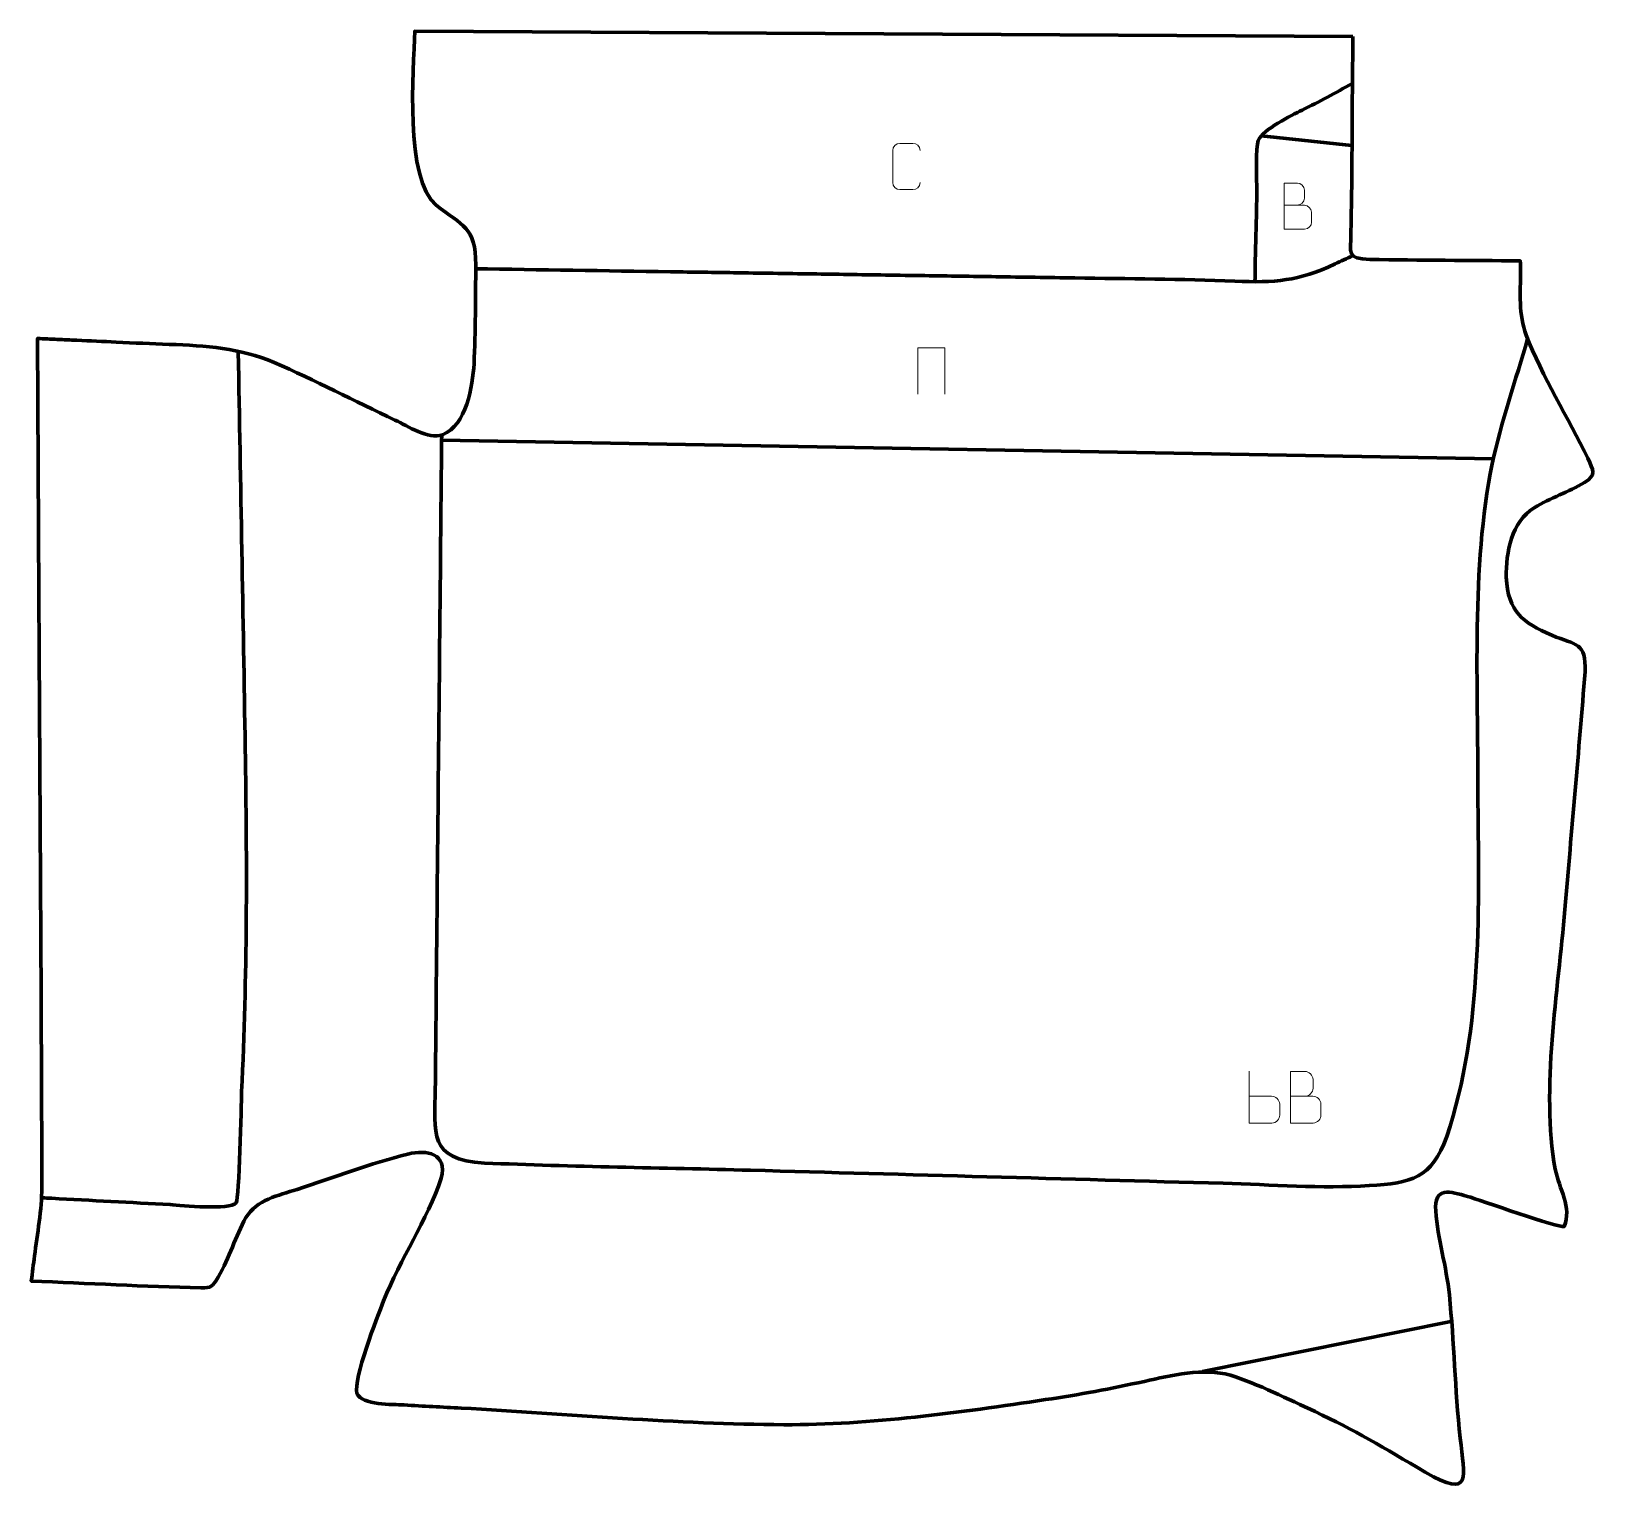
# Model space of a CAD drawing. Header units: millimetres. Extents: x -411 to 345, y -241 to 469.
import ezdxf

# ---------------------------------------------------------------- set-up
doc = ezdxf.new("R2010")
doc.units = ezdxf.units.MM
doc.header["$MEASUREMENT"] = 0
doc.layers.add('layer 2', color=7, linetype='Continuous')
doc.layers.add('layer 3', color=7, linetype='Continuous')

msp = doc.modelspace()

# ---------------------------------------------------------------- linework, layer by layer
at = {"layer": 'layer 2', "color": 142, "lineweight": 158}
for points, knots in [([(226.9963, 443.4982), (218.805, 439.0399), (211.011, 434.7696), (202.6477, 430.611), (202.6477, 430.611), (197.5673, 428.0847), (183.6845, 421.3379), (181.4749, 416.0386), (181.4749, 416.0386), (180.0776, 412.6876), (180.8165, 397.3921), (180.7678, 391.0726), (180.7678, 391.0726), (180.6847, 380.2744), (180.2572, 369.4645), (180.0593, 358.6647), (180.0593, 358.6647), (180.0593, 358.6647), (180.0432, 357.7136), (180.0432, 357.7136), (180.0432, 357.7136), (179.995, 354.5503), (179.9466, 351.387), (179.8982, 348.2237)], [0, 0, 0, 0, 0.14285714, 0.14285714, 0.14285714, 0.14285714, 0.28571429, 0.28571429, 0.28571429, 0.28571429, 0.42857143, 0.42857143, 0.42857143, 0.42857143, 0.57142857, 0.57142857, 0.57142857, 0.57142857, 0.71428571, 0.71428571, 0.71428571, 0.71428571, 1, 1, 1, 1]), ([(-196.818, 353.9841), (-165.3798, 353.5034), (-133.9416, 353.0227), (-102.5034, 352.5419), (-102.5034, 352.5419), (-97.1049, 352.4594), (-91.7064, 352.3768), (-86.3079, 352.2943), (-86.3079, 352.2943), (-81.5445, 352.2215), (-76.7812, 352.1486), (-72.0178, 352.0758), (-72.0178, 352.0758), (-59.3155, 351.8816), (-46.6132, 351.6873), (-33.9109, 351.4931), (-33.9109, 351.4931), (-28.1948, 351.4057), (-22.4788, 351.3183), (-16.7628, 351.2309), (-16.7628, 351.2309), (-10.7292, 351.1386), (-4.6956, 351.0464), (1.3381, 350.9541), (1.3381, 350.9541), (7.6893, 350.857), (14.0404, 350.7599), (20.3916, 350.6628), (20.3916, 350.6628), (31.8237, 350.488), (43.2558, 350.3132), (54.6878, 350.1384), (54.6878, 350.1384), (67.3901, 349.9441), (80.0924, 349.7499), (92.7947, 349.5556), (92.7947, 349.5556), (118.5874, 349.1612), (144.3892, 348.9988), (170.1648, 347.977), (170.1648, 347.977), (189.6543, 347.2045), (200.6211, 347.9475), (218.6039, 356.3044), (218.6039, 356.3044), (221.4223, 357.6141), (224.2252, 358.9487), (227.0509, 360.2441)], [0, 0, 0, 0, 0.07692308, 0.07692308, 0.07692308, 0.07692308, 0.15384615, 0.15384615, 0.15384615, 0.15384615, 0.23076923, 0.23076923, 0.23076923, 0.23076923, 0.30769231, 0.30769231, 0.30769231, 0.30769231, 0.38461538, 0.38461538, 0.38461538, 0.38461538, 0.46153846, 0.46153846, 0.46153846, 0.46153846, 0.53846154, 0.53846154, 0.53846154, 0.53846154, 0.61538462, 0.61538462, 0.61538462, 0.61538462, 0.69230769, 0.69230769, 0.69230769, 0.69230769, 0.76923077, 0.76923077, 0.76923077, 0.76923077, 0.84615385, 0.84615385, 0.84615385, 0.84615385, 1, 1, 1, 1]), ([(311.6296, 320.1743), (305.9091, 300.4506), (298.8696, 279.6065), (294.4454, 259.6875), (294.4454, 259.6875), (284.334, 209.306), (287.7236, 152.5752), (287.5925, 101.113), (287.5925, 101.113), (287.9328, 46.2708), (290.2709, -12.685), (272.529, -65.3307), (272.529, -65.3307), (265.2553, -85.7041), (255.5045, -87.6815), (235.1438, -89.065), (235.1438, -89.065), (212.2869, -90.4844), (187.599, -88.5638), (164.545, -87.9266), (164.545, -87.9266), (88.4264, -85.8228), (12.3079, -83.7152), (-63.8108, -81.6095), (-63.8108, -81.6095), (-106.5958, -80.4428), (-149.6828, -79.9246), (-192.4122, -78.1206), (-192.4122, -78.1206), (-219.6373, -76.4178), (-216.366, -64.1847), (-216.1121, -41.5822), (-216.1121, -41.5822), (-216.005, -32.0486), (-215.9248, -22.5133), (-215.8321, -12.9794), (-215.8321, -12.9794), (-215.0951, 62.8107), (-214.357, 138.6008), (-213.6194, 214.3909), (-213.6194, 214.3909), (-213.5608, 220.4161), (-213.5022, 226.4412), (-213.4435, 232.4664), (-213.4435, 232.4664), (-213.3108, 246.1022), (-213.1788, 259.7381), (-213.0454, 273.374)], [0, 0, 0, 0, 0.07692308, 0.07692308, 0.07692308, 0.07692308, 0.15384615, 0.15384615, 0.15384615, 0.15384615, 0.23076923, 0.23076923, 0.23076923, 0.23076923, 0.30769231, 0.30769231, 0.30769231, 0.30769231, 0.38461538, 0.38461538, 0.38461538, 0.38461538, 0.46153846, 0.46153846, 0.46153846, 0.46153846, 0.53846154, 0.53846154, 0.53846154, 0.53846154, 0.61538462, 0.61538462, 0.61538462, 0.61538462, 0.69230769, 0.69230769, 0.69230769, 0.69230769, 0.76923077, 0.76923077, 0.76923077, 0.76923077, 0.84615385, 0.84615385, 0.84615385, 0.84615385, 1, 1, 1, 1]), ([(-311.2919, 313.6635), (-310.231, 249.816), (-308.9718, 185.963), (-307.9364, 122.1212), (-307.9364, 122.1212), (-307.0398, 66.4086), (-306.9923, 12.0631), (-309.6785, -43.6366), (-309.6785, -43.6366), (-309.9109, -50.3031), (-310.7332, -95.174), (-312.3691, -97.2856), (-312.3691, -97.2856), (-315.3219, -101.0966), (-338.8032, -98.5732), (-344.1857, -98.2157), (-344.1857, -98.2157), (-363.2746, -97.2046), (-382.3633, -96.1911), (-401.4521, -95.1781), (-401.4521, -95.1781), (-403.032, -95.0943), (-404.6119, -95.0104), (-406.1918, -94.9266)], [0, 0, 0, 0, 0.14285714, 0.14285714, 0.14285714, 0.14285714, 0.28571429, 0.28571429, 0.28571429, 0.28571429, 0.42857143, 0.42857143, 0.42857143, 0.42857143, 0.57142857, 0.57142857, 0.57142857, 0.57142857, 0.71428571, 0.71428571, 0.71428571, 0.71428571, 1, 1, 1, 1])]:
    msp.add_open_spline(points, degree=3, knots=knots, dxfattribs=at)
for points in [[(182.8414, 418.2471), (182.8414, 418.2471), (226.701, 413.5081), (226.701, 413.5081)], [(294.917, 262.0833), (294.917, 262.0833), (-213.067, 271.159), (-213.067, 271.159)], [(274.5479, -154.6418), (274.5479, -154.6418), (154.4626, -178.8009), (154.4626, -178.8009)]]:
    msp.add_open_spline(points, degree=3, dxfattribs=at)
at = {"layer": 'layer 2', "color": 142, "lineweight": 9}
for points, knots in [([(18.1645, 395.6493), (18.0393, 393.5683), (16.5371, 392.2431), (14.6134, 392.2334), (14.6134, 392.2334), (12.5248, 392.2337), (10.4362, 392.2337), (8.3479, 392.2334), (8.3479, 392.2334), (6.6237, 392.139), (4.8573, 393.8269), (4.8673, 395.6337), (4.8673, 395.6337), (4.8677, 400.8019), (4.8677, 405.9696), (4.8673, 411.137), (4.8673, 411.137), (4.8711, 413.0521), (6.4356, 414.592), (8.3635, 414.5799), (8.3635, 414.5799), (10.4465, 414.5799), (12.53, 414.5799), (14.6134, 414.5799), (14.6134, 414.5799), (16.3569, 414.6117), (18.1406, 413.2758), (18.1645, 411.0924)], [0, 0, 0, 0, 0.125, 0.125, 0.125, 0.125, 0.25, 0.25, 0.25, 0.25, 0.375, 0.375, 0.375, 0.375, 0.5, 0.5, 0.5, 0.5, 0.625, 0.625, 0.625, 0.625, 0.75, 0.75, 0.75, 0.75, 1, 1, 1, 1]), ([(193.9701, 384.6856), (197.2291, 384.686), (200.4885, 384.686), (203.7482, 384.6856), (203.7482, 384.6856), (205.5175, 384.6701), (207.2404, 383.1151), (207.2404, 381.2793), (207.2404, 381.2793), (207.2401, 380.2685), (207.2401, 377.5372), (207.2404, 376.5261), (207.2404, 376.5261), (207.2563, 374.862), (205.875, 373.0582), (203.7956, 373.0734), (203.7956, 373.0734), (200.5356, 373.0737), (197.2759, 373.0737), (194.0166, 373.0734), (194.0166, 373.0734), (194.0166, 380.5238), (194.0166, 387.9739), (194.0166, 395.4237), (194.0166, 395.4237), (196.1427, 395.4237), (198.2691, 395.4237), (200.3956, 395.4237), (200.3956, 395.4237), (201.901, 395.4395), (203.7791, 393.7283), (203.795, 391.9706), (203.795, 391.9706), (203.7946, 390.12), (203.7946, 389.9893), (203.795, 388.1384), (203.795, 388.1384), (203.8104, 386.2878), (202.1495, 384.6701), (200.3491, 384.6856)], [0, 0, 0, 0, 0.09090909, 0.09090909, 0.09090909, 0.09090909, 0.18181818, 0.18181818, 0.18181818, 0.18181818, 0.27272727, 0.27272727, 0.27272727, 0.27272727, 0.36363636, 0.36363636, 0.36363636, 0.36363636, 0.45454545, 0.45454545, 0.45454545, 0.45454545, 0.54545455, 0.54545455, 0.54545455, 0.54545455, 0.63636364, 0.63636364, 0.63636364, 0.63636364, 0.72727273, 0.72727273, 0.72727273, 0.72727273, 0.81818182, 0.81818182, 0.81818182, 0.81818182, 1, 1, 1, 1]), ([(30.0695, 293.452), (30.0695, 293.452), (30.0695, 315.8023), (30.0695, 315.8023), (30.0695, 315.8023), (30.0695, 315.8023), (16.9513, 315.8023), (16.9513, 315.8023), (16.9513, 315.8023), (16.9513, 315.8023), (16.9513, 293.452), (16.9513, 293.452)], [0, 0, 0, 0, 0.25, 0.25, 0.25, 0.25, 0.5, 0.5, 0.5, 0.5, 1, 1, 1, 1]), ([(176.984, -45.8303), (180.6295, -45.83), (184.2751, -45.83), (187.9213, -45.8303), (187.9213, -45.8303), (189.9004, -45.8476), (191.8274, -47.587), (191.8274, -49.6403), (191.8274, -49.6403), (191.8271, -50.7711), (191.8271, -53.8261), (191.8274, -54.957), (191.8274, -54.957), (191.8454, -56.8185), (190.3001, -58.8361), (187.9744, -58.819), (187.9744, -58.819), (184.3278, -58.8187), (180.6818, -58.8187), (177.036, -58.819), (177.036, -58.819), (177.036, -50.4856), (177.036, -42.1521), (177.036, -33.8192)], [0, 0, 0, 0, 0.14285714, 0.14285714, 0.14285714, 0.14285714, 0.28571429, 0.28571429, 0.28571429, 0.28571429, 0.42857143, 0.42857143, 0.42857143, 0.42857143, 0.57142857, 0.57142857, 0.57142857, 0.57142857, 0.71428571, 0.71428571, 0.71428571, 0.71428571, 1, 1, 1, 1]), ([(197.0237, -45.8312), (200.6623, -45.8308), (204.2494, -45.8308), (207.8888, -45.8312), (207.8888, -45.8312), (209.8642, -45.8485), (211.7878, -47.5846), (211.7878, -49.6342), (211.7878, -49.6342), (211.7874, -50.7628), (211.7874, -53.8122), (211.7878, -54.9411), (211.7878, -54.9411), (211.8054, -56.799), (210.2633, -58.8129), (207.9418, -58.796), (207.9418, -58.796), (204.302, -58.7956), (200.6626, -58.7956), (197.0237, -58.796), (197.0237, -58.796), (197.0237, -50.4777), (197.0237, -42.1599), (197.0237, -33.8424), (197.0237, -33.8424), (199.3974, -33.8424), (201.7715, -33.8424), (204.1456, -33.8424), (204.1456, -33.8424), (205.8265, -33.8248), (207.9233, -35.7353), (207.941, -37.6977), (207.941, -37.6977), (207.9406, -39.7638), (207.9406, -39.9098), (207.941, -41.9763), (207.941, -41.9763), (207.9583, -44.0424), (206.1038, -45.8485), (204.0938, -45.8312)], [0, 0, 0, 0, 0.09090909, 0.09090909, 0.09090909, 0.09090909, 0.18181818, 0.18181818, 0.18181818, 0.18181818, 0.27272727, 0.27272727, 0.27272727, 0.27272727, 0.36363636, 0.36363636, 0.36363636, 0.36363636, 0.45454545, 0.45454545, 0.45454545, 0.45454545, 0.54545455, 0.54545455, 0.54545455, 0.54545455, 0.63636364, 0.63636364, 0.63636364, 0.63636364, 0.72727273, 0.72727273, 0.72727273, 0.72727273, 0.81818182, 0.81818182, 0.81818182, 0.81818182, 1, 1, 1, 1])]:
    msp.add_open_spline(points, degree=3, knots=knots, dxfattribs=at)
at = {"layer": 'layer 3', "color": 242, "lineweight": 158}
msp.add_open_spline([(227.2203, 466.2562), (227.2203, 466.2562), (-226.0106, 468.7253), (-226.0106, 468.7253), (-226.0106, 468.7253), (-226.714, 450.2945), (-230.8886, 396.8868), (-215.7374, 384.7416), (-215.7374, 384.7416), (-202.9586, 374.4979), (-196.5449, 374.4789), (-196.5812, 355.805), (-196.5812, 355.805), (-196.6671, 340.0938), (-196.6898, 323.737), (-197.3941, 308.0732), (-197.3941, 308.0732), (-198.12, 297.3141), (-201.0123, 278.2291), (-212.6595, 273.8141), (-212.6595, 273.8141), (-219.3994, 271.2594), (-229.4736, 277.9692), (-235.6657, 280.8925), (-235.6657, 280.8925), (-254.967, 290.0419), (-274.4285, 300.1917), (-293.9624, 308.6541), (-293.9624, 308.6541), (-310.6133, 315.71), (-326.9119, 316.8429), (-344.6655, 317.4338), (-344.6655, 317.4338), (-353.1996, 317.7179), (-361.7465, 318.1578), (-370.278, 318.5491), (-370.278, 318.5491), (-376.6163, 318.8399), (-382.9547, 319.1307), (-389.2931, 319.4215), (-389.2931, 319.4215), (-392.4622, 319.5668), (-395.6314, 319.7122), (-398.8006, 319.8576), (-398.8006, 319.8576), (-401.9698, 320.0029), (-405.139, 320.1483), (-408.3082, 320.2937), (-408.3082, 320.2937), (-408.2758, 313.9448), (-408.2435, 307.5958), (-408.2111, 301.2469), (-408.2111, 301.2469), (-408.1464, 288.549), (-408.0816, 275.8512), (-408.017, 263.1533), (-408.017, 263.1533), (-407.9521, 250.4554), (-407.8875, 237.7576), (-407.8228, 225.0597), (-407.8228, 225.0597), (-407.7904, 218.7108), (-407.7581, 212.3618), (-407.7256, 206.0129), (-407.7256, 206.0129), (-407.2219, 107.2961), (-406.4444, 8.5489), (-406.2107, -90.1651), (-406.2107, -90.1651), (-406.1867, -100.2445), (-408.4575, -112.7408), (-409.7606, -122.9848), (-409.7606, -122.9848), (-410.2761, -127.0377), (-410.7916, -131.0905), (-411.3071, -135.1434), (-411.3071, -135.1434), (-384.0863, -136.2572), (-356.5903, -137.7803), (-329.3896, -138.4248), (-329.3896, -138.4248), (-324.2971, -138.5615), (-323.9845, -137.9737), (-321.0173, -133.3109), (-321.0173, -133.3109), (-315.3398, -123.7624), (-312.8324, -113.575), (-307.6327, -104.491), (-307.6327, -104.491), (-302.2336, -95.7375), (-292.1057, -93.895), (-282.8481, -90.8627), (-282.8481, -90.8627), (-265.4094, -85.1231), (-247.1203, -78.2103), (-229.3986, -73.7771), (-229.3986, -73.7771), (-220.0635, -71.6077), (-210.1742, -73.5114), (-213.2852, -85.3963), (-213.2852, -85.3963), (-220.0979, -106.1116), (-233.0034, -124.1197), (-241.07, -144.7268), (-241.07, -144.7268), (-244.2198, -152.7732), (-255.8746, -182.3655), (-253.9834, -189.4357), (-253.9834, -189.4357), (-251.3182, -195.3238), (-236.9997, -194.6609), (-231.1536, -195.0275), (-231.1536, -195.0275), (-221.9636, -195.6038), (-212.7653, -196.0564), (-203.5703, -196.5456), (-203.5703, -196.5456), (-151.9565, -199.4471), (-99.3406, -204.3184), (-47.7238, -204.5557), (-47.7238, -204.5557), (-5.5524, -204.7496), (37.0746, -198.6709), (78.7224, -192.474), (78.7224, -192.474), (94.7988, -190.0794), (110.5704, -187.1115), (126.4425, -183.618), (126.4425, -183.618), (139.4809, -180.7421), (154.9071, -176.9162), (168.035, -180.6835), (168.035, -180.6835), (181.4202, -184.8416), (196.033, -192.3372), (208.9345, -198.2624), (208.9345, -198.2624), (227.7371, -206.8978), (242.0255, -215.776), (262.1749, -227.4768), (262.1749, -227.4768), (285.1346, -240.8094), (281.0443, -229.8281), (279.0505, -211.0614), (279.0505, -211.0614), (276.5112, -187.1606), (276.1262, -164.9252), (273.8128, -141.8264), (273.8128, -141.8264), (272.4552, -128.2709), (268.1803, -114.6904), (267.2065, -101.3069), (267.2065, -101.3069), (266.3385, -89.3778), (274.1821, -91.7445), (282.5506, -94.2448), (282.5506, -94.2448), (288.1145, -95.9823), (327.3681, -109.6626), (329.2323, -108.8165), (329.2323, -108.8165), (333.1611, -99.6091), (326.8638, -90.5396), (324.9648, -81.1536), (324.9648, -81.1536), (317.9825, -42.4339), (326.3279, 5.0047), (329.6395, 44.4315), (329.6395, 44.4315), (332.8615, 82.7297), (336.3727, 120.9725), (339.3658, 159.2943), (339.3658, 159.2943), (339.8901, 173.6489), (335.2992, 171.8885), (323.3307, 176.9064), (323.3307, 176.9064), (308.923, 183.1314), (302.3506, 188.2433), (301.255, 204.8887), (301.255, 204.8887), (301.1859, 217.0045), (303.8008, 231.5467), (314.8212, 238.5359), (314.8212, 238.5359), (322.8091, 243.2352), (331.3609, 246.188), (339.1187, 250.6577), (339.1187, 250.6577), (344.9933, 254.3289), (343.3636, 256.6216), (340.6722, 262.4225), (340.6722, 262.4225), (331.3719, 281.8451), (318.4884, 302.1459), (310.9567, 321.9342), (310.9567, 321.9342), (307.1611, 331.9064), (308.2184, 342.5269), (308.1355, 352.9854), (308.1355, 352.9854), (308.1228, 354.5807), (308.11, 356.1759), (308.0979, 357.7712), (308.0979, 357.7712), (283.8872, 358.0604), (259.6172, 358.0407), (235.4191, 358.4868), (235.4191, 358.4868), (224.1036, 358.8478), (226.0474, 361.2653), (226.2672, 371.4631), (226.2672, 371.4631), (226.7946, 395.9356), (226.7718, 420.7113), (227.0132, 445.221), (227.0132, 445.221), (227.0791, 451.914), (227.145, 458.6071), (227.2109, 465.3001), (227.2109, 465.3001), (227.2109, 465.3001), (227.2203, 466.2562), (227.2203, 466.2562)], degree=3, knots=[0, 0, 0, 0, 0.01754386, 0.01754386, 0.01754386, 0.01754386, 0.03508772, 0.03508772, 0.03508772, 0.03508772, 0.05263158, 0.05263158, 0.05263158, 0.05263158, 0.07017544, 0.07017544, 0.07017544, 0.07017544, 0.0877193, 0.0877193, 0.0877193, 0.0877193, 0.10526316, 0.10526316, 0.10526316, 0.10526316, 0.12280702, 0.12280702, 0.12280702, 0.12280702, 0.14035088, 0.14035088, 0.14035088, 0.14035088, 0.15789474, 0.15789474, 0.15789474, 0.15789474, 0.1754386, 0.1754386, 0.1754386, 0.1754386, 0.19298246, 0.19298246, 0.19298246, 0.19298246, 0.21052632, 0.21052632, 0.21052632, 0.21052632, 0.22807018, 0.22807018, 0.22807018, 0.22807018, 0.24561404, 0.24561404, 0.24561404, 0.24561404, 0.26315789, 0.26315789, 0.26315789, 0.26315789, 0.28070175, 0.28070175, 0.28070175, 0.28070175, 0.29824561, 0.29824561, 0.29824561, 0.29824561, 0.31578947, 0.31578947, 0.31578947, 0.31578947, 0.33333333, 0.33333333, 0.33333333, 0.33333333, 0.35087719, 0.35087719, 0.35087719, 0.35087719, 0.36842105, 0.36842105, 0.36842105, 0.36842105, 0.38596491, 0.38596491, 0.38596491, 0.38596491, 0.40350877, 0.40350877, 0.40350877, 0.40350877, 0.42105263, 0.42105263, 0.42105263, 0.42105263, 0.43859649, 0.43859649, 0.43859649, 0.43859649, 0.45614035, 0.45614035, 0.45614035, 0.45614035, 0.47368421, 0.47368421, 0.47368421, 0.47368421, 0.49122807, 0.49122807, 0.49122807, 0.49122807, 0.50877193, 0.50877193, 0.50877193, 0.50877193, 0.52631579, 0.52631579, 0.52631579, 0.52631579, 0.54385965, 0.54385965, 0.54385965, 0.54385965, 0.56140351, 0.56140351, 0.56140351, 0.56140351, 0.57894737, 0.57894737, 0.57894737, 0.57894737, 0.59649123, 0.59649123, 0.59649123, 0.59649123, 0.61403509, 0.61403509, 0.61403509, 0.61403509, 0.63157895, 0.63157895, 0.63157895, 0.63157895, 0.64912281, 0.64912281, 0.64912281, 0.64912281, 0.66666667, 0.66666667, 0.66666667, 0.66666667, 0.68421053, 0.68421053, 0.68421053, 0.68421053, 0.70175439, 0.70175439, 0.70175439, 0.70175439, 0.71929825, 0.71929825, 0.71929825, 0.71929825, 0.73684211, 0.73684211, 0.73684211, 0.73684211, 0.75438596, 0.75438596, 0.75438596, 0.75438596, 0.77192982, 0.77192982, 0.77192982, 0.77192982, 0.78947368, 0.78947368, 0.78947368, 0.78947368, 0.80701754, 0.80701754, 0.80701754, 0.80701754, 0.8245614, 0.8245614, 0.8245614, 0.8245614, 0.84210526, 0.84210526, 0.84210526, 0.84210526, 0.85964912, 0.85964912, 0.85964912, 0.85964912, 0.87719298, 0.87719298, 0.87719298, 0.87719298, 0.89473684, 0.89473684, 0.89473684, 0.89473684, 0.9122807, 0.9122807, 0.9122807, 0.9122807, 0.92982456, 0.92982456, 0.92982456, 0.92982456, 0.94736842, 0.94736842, 0.94736842, 0.94736842, 0.96491228, 0.96491228, 0.96491228, 0.96491228, 1, 1, 1, 1], dxfattribs=at)

doc.saveas('drawing.dxf')
